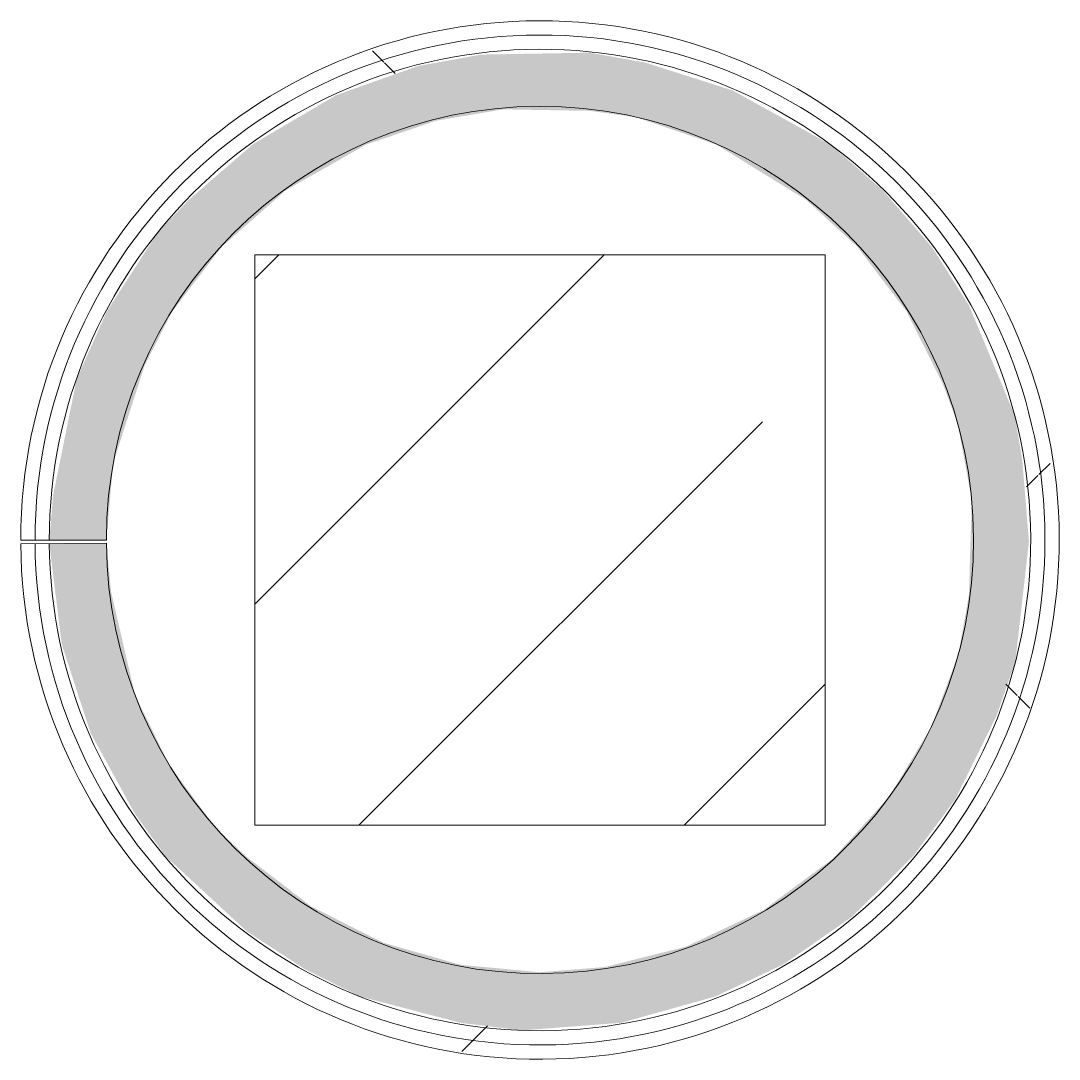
# Model space of a CAD drawing. Header units: millimetres. Extents: x -4196 to 190310, y -8553 to 29000.
# Drawn here: x 107351 to 108261, y 16565 to 17475 of the extents above; entities that cross this region are included whole.
import ezdxf

# ---------------------------------------------------------------- set-up
doc = ezdxf.new("R2010")
doc.units = ezdxf.units.MM
for name, color, linetype, lineweight in [('A-WALL', 7, 'Continuous', 9), ('I-WALL-3', 7, 'Continuous', 5), ('S-COLS-2', 7, 'Continuous', 5)]:
    doc.layers.add(name, color=color, linetype=linetype, lineweight=lineweight)
doc.layers.add('I-WALL-1', color=7, linetype='Continuous', lineweight=5, true_color=0xe7e7e7)
pattern_1 = [(45, (59346.5, 0), (-530.33, 530.33), []), (135, (59346.5, 0), (-530.33, -530.33), [])]

# ---------------------------------------------------------------- blocks, each defined once
blk = doc.blocks.new('BSC_Колонна _Прямоугольная - 500х500-22732503-1_6_1_птичка')
at = {"layer": 'S-COLS-2'}
h = blk.add_hatch(dxfattribs=at)
h.set_pattern_fill('FP_168', color=256, style=0, pattern_type=2)
h.set_pattern_definition([(45, (-48460, -17020), (-285.123, 285.123), []), (45, (-48174.88, -17020), (-285.123, 285.123), [504.031, -100.806, 16.764, -84.042])])
h.paths.add_polyline_path([(213.67, -250), (250, -250), (250, 250), (-250, 250), (-250, -250)])
for p, q in [((250, 250), (-250, 250)), ((-250, 250), (-250, -250)), ((250, -250), (250, 250)), ((-250, -250), (250, -250))]:
    blk.add_line(p, q, dxfattribs=at)

msp = doc.modelspace()

# ---------------------------------------------------------------- hatches: boundary and pattern name
at = {"layer": 'I-WALL-1'}
msp.add_hatch(color=256, dxfattribs=at).paths.add_polyline_path([(107790.55, 16590.3), (107877.65, 16596.94), (107960.26, 16620), (108020.16, 16648.33), (108079.84, 16689.74), (108133.61, 16743.04), (108170.45, 16792.8), (108206.49, 16865.85), (108223.03, 16913.24), (108234.95, 17018.52), (108229.1, 17090.58), (108222.26, 17129.71), (108182.37, 17225.71), (108149.63, 17277.12), (108106.94, 17326.42), (108061.23, 17366.41), (107975.35, 17413.92), (107898.6, 17438.45), (107849.74, 17447.05), (107754.87, 17445.35), (107699.66, 17435.41), (107628.03, 17409.88), (107555.42, 17367.22), (107498.58, 17317.94), (107471.73, 17289.88), (107426.69, 17220), (107400.46, 17161.03), (107379.81, 17058.98), (107376.5, 17020), (107426.49, 17020), (107432.58, 17087.78), (107460.08, 17172.95), (107484, 17220), (107527.77, 17277.12), (107583.71, 17326.42), (107653.99, 17366.41), (107715.25, 17387.37), (107774.26, 17397.38), (107849.74, 17396.06), (107890.3, 17390.64), (107961.31, 17366.41), (108039.9, 17317.94), (108084.39, 17277.12), (108127.86, 17220), (108159.39, 17156.81), (108172.47, 17122.28), (108184.84, 17055.37), (108182.37, 16972.03), (108173.18, 16920.32), (108149.52, 16856.51), (108112.91, 16795.69), (108063.61, 16741.11), (108001.92, 16695.46), (107934.45, 16663.68), (107863.31, 16645.79), (107806.49, 16641.23), (107737.03, 16647.73), (107669.68, 16666.95), (107606.49, 16698.59), (107548.54, 16743.04), (107521.9, 16768.19), (107481.55, 16822.99), (107451.62, 16884.1), (107430.61, 16974.92), (107426.5, 17017.31), (107376.5, 17016.95), (107387.38, 16928.75), (107412.57, 16851.11), (107451.62, 16779.9), (107478.23, 16743.04), (107549.38, 16677.22), (107600.1, 16644.12), (107648.46, 16620.09), (107737.03, 16596.85), (107757.54, 16594.34)])
at = {"layer": 'I-WALL-3'}
h = msp.add_hatch(dxfattribs=at)
h.set_pattern_fill('FP_208', color=256, style=0, pattern_type=2)
h.set_pattern_definition(pattern_1)
h.paths.add_polyline_path([(107771.37, 16566.36), (107879.07, 16572.38), (107953.41, 16591), (108020.16, 16620.02), (108077.88, 16656.56), (108127.3, 16698.85), (108184.99, 16770.26), (108214.01, 16820), (108239.34, 16881.69), (108255.69, 16948.38), (108258.57, 17055.37), (108246.48, 17129.71), (108222.26, 17200.99), (108188.14, 17264.92), (108140.75, 17326.42), (108086.83, 17376.42), (108028.3, 17415.58), (107955.06, 17448.43), (107890.3, 17465.75), (107822.85, 17473.48), (107736.64, 17468.07), (107669.23, 17452.32), (107605.97, 17427.1), (107538.31, 17385.9), (107487.03, 17342.52), (107430.97, 17274.29), (107399.05, 17220), (107370.34, 17144.85), (107357.5, 17092.59), (107351.5, 17020), (107363.99, 17020), (107370.65, 17095.89), (107401, 17193.36), (107430.97, 17251.76), (107481.34, 17317.94), (107522.52, 17358.34), (107583.12, 17401.12), (107672.92, 17440.21), (107737.33, 17455.63), (107806.84, 17461.26), (107890.3, 17452.95), (107965.13, 17431.42), (108033.77, 17397.83), (108089.96, 17357.83), (108146.71, 17300.47), (108182.37, 17251.11), (108211.94, 17195.67), (108236.37, 17121.35), (108247.28, 17055.37), (108247.53, 16984.08), (108225.34, 16882.06), (108199.03, 16818.73), (108152.9, 16747.21), (108114.86, 16704.18), (108057.13, 16656.66), (107991.28, 16619.19), (107920.41, 16593.62), (107863.31, 16581.3), (107757.54, 16581.79), (107687.47, 16595.38), (107620.47, 16620.09), (107549.38, 16661.8), (107500.07, 16702.64), (107451.62, 16757.87), (107412.57, 16821.31), (107383.19, 16896.24), (107370.88, 16942.21), (107358.22, 17016.82), (107351.5, 17016.77), (107366.41, 16910.6), (107390.27, 16840), (107421.6, 16779.94), (107463.97, 16722.42), (107524.39, 16664.91), (107583.22, 16625.17), (107648.46, 16594.75), (107718.24, 16574.92), (107757.54, 16568.59)])
h = msp.add_hatch(dxfattribs=at)
h.set_pattern_fill('FP_208', color=256, style=0, pattern_type=2)
h.set_pattern_definition(pattern_1)
h.paths.add_polyline_path([(107790.08, 16577.8), (107892.92, 16587.55), (107967.45, 16609.48), (108025.49, 16636.97), (108086.91, 16679.36), (108136.7, 16726.97), (108178.11, 16780.92), (108212.22, 16844.46), (108237.41, 16923.72), (108247.41, 17017.87), (108241.66, 17091.07), (108230.24, 17144.41), (108197.77, 17223.72), (108152.9, 17292.84), (108116.13, 17334.92), (108061.32, 17380.96), (107999.2, 17417.81), (107908.43, 17449.08), (107849.74, 17459.52), (107754.87, 17457.91), (107688.55, 17445.02), (107618.03, 17418.78), (107548.91, 17377.9), (107500.07, 17337.52), (107450.67, 17280.94), (107412.57, 17218.99), (107382.66, 17142.07), (107370.16, 17092.59), (107363.99, 17020), (107376.5, 17020.13), (107389.21, 17117.77), (107412.57, 17188.72), (107435.08, 17235.58), (107480.16, 17298.69), (107549.46, 17362.8), (107606.63, 17399.05), (107669.86, 17426.24), (107737.24, 17443.06), (107806.73, 17448.8), (107890.3, 17440.22), (107955.06, 17422.02), (108025.49, 17388.3), (108081.96, 17348.29), (108131.26, 17299.74), (108172.47, 17243.31), (108209.15, 17166.45), (108223.78, 17121.01), (108234.82, 17055.37), (108234.81, 16983.55), (108212.27, 16882.4), (108185.24, 16819.53), (108149.49, 16762.88), (108114.86, 16720.84), (108060.76, 16673.59), (107974.59, 16625.84), (107934.45, 16609.48), (107858.46, 16593.54), (107757.54, 16594.34), (107687.2, 16608.47), (107626.13, 16631.19), (107555.42, 16672.81), (107516.18, 16703.93), (107460.08, 16767.56), (107421.6, 16831.49), (107402.02, 16874.03), (107383.19, 16944.41), (107370.88, 17016.91), (107364, 17016.86), (107377.15, 16918.81), (107402.02, 16844.23), (107432.47, 16785.82), (107473.65, 16729.87), (107533.23, 16673.59), (107583.22, 16638.6), (107674.9, 16599.15), (107737.03, 16584.3), (107782.48, 16578.74)])

# ---------------------------------------------------------------- linework, layer by layer
at = {"layer": 'A-WALL'}
for radius in [442.5, 430]:
    msp.add_arc((107806.49, 17020), radius, 180.40614, 180, dxfattribs=at)
at = {"layer": 'I-WALL-3'}
for p, q in [((107351.49, 17020), (107426.49, 17020)), ((107426.5, 17017.31), (107351.5, 17016.77))]:
    msp.add_line(p, q, dxfattribs=at)
for radius in [455, 380]:
    msp.add_arc((107806.49, 17020), radius, 180.40614, 180, dxfattribs=at)

# ---------------------------------------------------------------- block references
at = {"layer": 'S-COLS-2'}
msp.add_blockref('BSC_Колонна _Прямоугольная - 500х500-22732503-1_6_1_птичка', (107806.49, 17020), dxfattribs=at)

doc.saveas('drawing.dxf')
